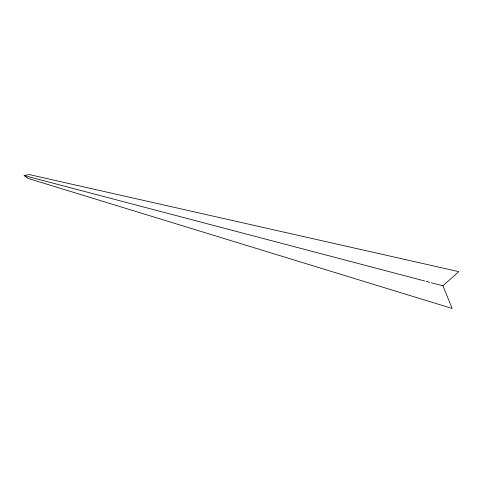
<?xml version="1.0" encoding="UTF-8"?>
<svg xmlns="http://www.w3.org/2000/svg" width="483" height="483" viewBox="0 0 483 483"><rect width="100%" height="100%" fill="white"/><g stroke="black" fill="none" stroke-linecap="round" stroke-linejoin="round"><path stroke-width="0.72" d="M442.899 285.779L458.85 271.657L29.016 174.526L24.15 175.564L27.972 178.384L452.179 308.474L442.899 285.779L431.222 282.706M24.15 175.564L424.66 280.979M426.115 281.366L429.767 282.326"/></g></svg>
